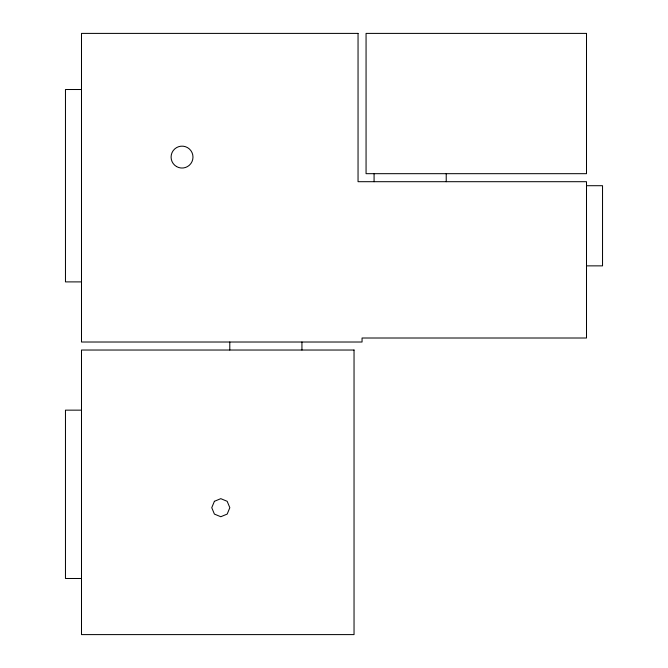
<?xml version="1.0" encoding="UTF-8"?>
<svg xmlns="http://www.w3.org/2000/svg" width="668" height="668" viewBox="0 0 668 668"><rect width="100%" height="100%" fill="white"/><g stroke="black" fill="none" stroke-linecap="round" stroke-linejoin="round"><path stroke-width="1" d="M81.496 89.512L65.464 89.512L65.464 281.896L81.496 281.896M586.504 185.704L602.536 185.704L602.536 265.864L586.504 265.864M81.496 410.152L65.464 410.152L65.464 578.488L81.496 578.488M446.224 173.68L446.224 181.696M374.08 173.68L374.08 181.696M301.936 342.016L301.936 350.032M229.792 342.016L229.792 350.032M214.403 501.309L211.756 507.697L214.403 514.084L220.791 516.731L227.178 514.084L229.825 507.697L227.178 501.309L220.791 498.662L214.403 501.309M358.048 33.4L81.496 33.4L81.496 342.016L362.056 342.016L362.056 338.008L586.504 338.008L586.504 181.696L358.048 181.696L358.048 33.4M586.504 33.4L366.064 33.4L366.064 173.68L586.504 173.68L586.504 33.4M354.04 350.032L81.496 350.032L81.496 634.6L354.04 634.6L354.04 350.032M176.561 166.574A10.947 10.947 0 0 0 192.985 157.089A10.947 10.947 0 0 0 176.561 147.611A10.947 10.947 0 0 0 176.561 166.574"/></g></svg>
